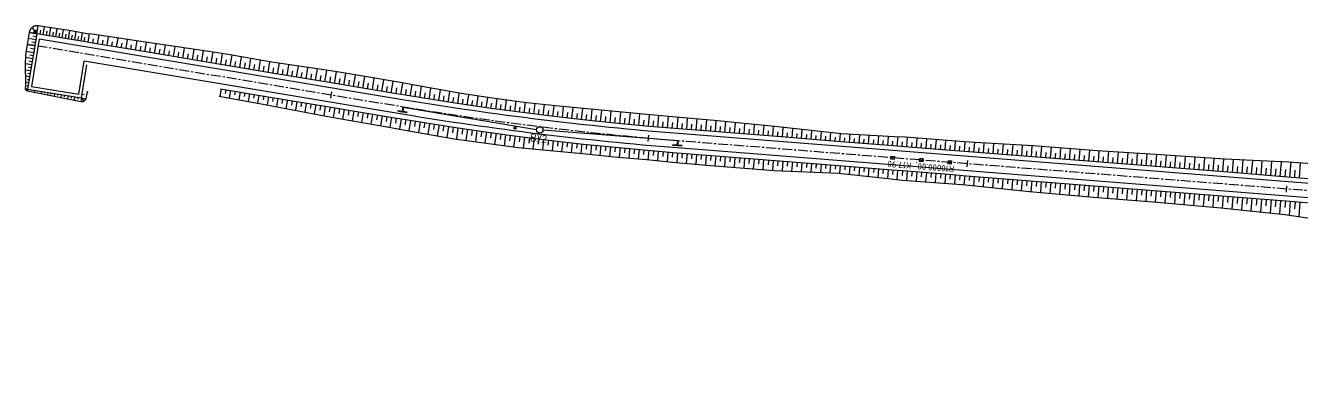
# Model space of a CAD drawing. Header units: metres. Extents: x 2302534 to 2308412, y 452340 to 454783.
# Drawn here: x 2302534.3 to 2302933.2, y 452579.5 to 452688.2 of the extents above; entities that cross this region are included whole.
import ezdxf
from ezdxf.enums import TextEntityAlignment as Align

# ---------------------------------------------------------------- set-up
doc = ezdxf.new("R2010")
doc.units = ezdxf.units.M
doc.linetypes.add('CENTER', pattern=[2, 1.25, -0.25, 0.25, -0.25])
doc.layers.add('АД_серый', color=250, linetype='Continuous')
doc.layers.add('Ситуация.Проектные откосы', color=94, linetype='Continuous')
doc.layers.add('ГП_АД том 3.2.6', color=250, linetype='Continuous', lineweight=40)
doc.styles.add('СПДС', font='isocpeur.ttf')

# ---------------------------------------------------------------- blocks, each defined once
blk = doc.blocks.new('alignment_cc_sign')
at = {"color": 0, "linetype": 'ByBlock', "lineweight": -2}
for p, q in [((-1.5, 1.5), (1.5, 1.5)), ((0, 0), (0, 1.5))]:
    blk.add_line(p, q, dxfattribs=at)
blk = doc.blocks.new('stationing')
blk.add_line((0, 1), (0, -1))
blk = doc.blocks.new('Вершина профиля (с вертикальной кривой)')
at = {"color": 0, "lineweight": -2}
for p, q in [((-0.5, 0.5), (0.5, 0.5)), ((-0.5, -0.5), (-0.5, 0.5)), ((0.5, 0.5), (0.5, -0.5)), ((0.5, -0.5), (-0.5, -0.5))]:
    blk.add_line(p, q, dxfattribs=at)
blk.add_arc((0, -0.2), 0.4, 0, 180, dxfattribs=at)
at = {"color": 0, "lineweight": -2, "style": 'СПДС', "flags": 12}
blk.add_attdef('Pattern', text='', height=2, dxfattribs=at).set_placement((0, 2), align=Align.MIDDLE_CENTER)
blk = doc.blocks.new('Начало и конец вертикальной кривой')
at = {"color": 0, "lineweight": -2}
for p, q in [((-0.5, 0.5), (0.5, 0.5)), ((-0.5, -0.5), (-0.5, 0.5)), ((-0.2, 0.3), (0.2, 0.3)), ((0, -0.3), (0, 0.3)), ((0.5, 0.5), (0.5, -0.5)), ((0.5, -0.5), (-0.5, -0.5))]:
    blk.add_line(p, q, dxfattribs=at)
blk = doc.blocks.new('SLOPEA$CB2A9F3EB')
at = {"layer": 'Ситуация.Проектные откосы', "color": 0}
for p, q in [((2302595.39, 452668.39, 189.7), (2302595.01, 452666.09, 189.7)), ((2302596.87, 452668.14, 189.7), (2302596.68, 452666.98, 189.7)), ((2302598.35, 452667.89, 189.7), (2302597.96, 452665.55, 189.7)), ((2302599.83, 452667.65, 189.7), (2302599.63, 452666.47, 189.7)), ((2302601.31, 452667.4, 189.7), (2302600.91, 452665.02, 189.7)), ((2302602.79, 452667.15, 189.7), (2302602.59, 452665.95, 189.7)), ((2302604.27, 452666.9, 189.7), (2302603.86, 452664.48, 189.7)), ((2302605.75, 452666.66, 189.7), (2302605.54, 452665.44, 189.7)), ((2302607.23, 452666.41, 189.7), (2302606.82, 452663.95, 189.7)), ((2302608.71, 452666.16, 189.7), (2302608.5, 452664.92, 189.7)), ((2302610.19, 452665.92, 189.7), (2302609.77, 452663.41, 189.7)), ((2302611.67, 452665.67, 189.7), (2302611.45, 452664.4, 189.7)), ((2302613.15, 452665.42, 189.7), (2302612.71, 452662.84, 189.7)), ((2302614.62, 452665.18, 189.7), (2302614.41, 452663.86, 189.7)), ((2302616.1, 452664.93, 189.7), (2302615.66, 452662.27, 189.7)), ((2302617.58, 452664.68, 189.7), (2302617.36, 452663.33, 189.7)), ((2302619.06, 452664.44, 189.7), (2302618.61, 452661.7, 189.7)), ((2302620.54, 452664.19, 189.7), (2302620.31, 452662.8, 189.7)), ((2302622.02, 452663.94, 189.7), (2302621.55, 452661.13, 189.7)), ((2302623.5, 452663.69, 189.7), (2302623.26, 452662.27, 189.7)), ((2302624.98, 452663.45, 189.7), (2302624.5, 452660.56, 189.7)), ((2302626.46, 452663.2, 189.7), (2302626.22, 452661.74, 189.7)), ((2302627.94, 452662.95, 189.7), (2302627.45, 452659.99, 189.7)), ((2302629.42, 452662.71, 189.7), (2302629.17, 452661.21, 189.7)), ((2302630.9, 452662.46, 189.7), (2302630.4, 452659.45, 189.7)), ((2302632.38, 452662.21, 189.7), (2302632.13, 452660.7, 189.7)), ((2302633.86, 452661.97, 189.7), (2302633.35, 452658.94, 189.7)), ((2302635.34, 452661.72, 189.7), (2302635.08, 452660.2, 189.7)), ((2302636.82, 452661.47, 189.7), (2302636.31, 452658.43, 189.7)), ((2302638.3, 452661.23, 189.7), (2302638.04, 452659.7, 189.7)), ((2302639.78, 452660.98, 189.7), (2302639.27, 452657.91, 189.7)), ((2302641.26, 452660.73, 189.7), (2302641, 452659.19, 189.7)), ((2302642.74, 452660.48, 189.7), (2302642.22, 452657.4, 189.7)), ((2302644.22, 452660.24, 189.7), (2302643.96, 452658.69, 189.7)), ((2302645.69, 452659.99, 189.7), (2302645.18, 452656.89, 189.7)), ((2302647.17, 452659.74, 189.7), (2302646.91, 452658.19, 189.7)), ((2302648.65, 452659.5, 189.7), (2302648.13, 452656.37, 189.7)), ((2302650.13, 452659.25, 189.7), (2302649.87, 452657.67, 189.7)), ((2302651.61, 452659, 189.7), (2302651.08, 452655.82, 189.7)), ((2302653.09, 452658.77, 189.7), (2302652.84, 452657.16, 189.7)), ((2302654.58, 452658.53, 189.7), (2302654.06, 452655.29, 189.7)), ((2302656.06, 452658.3, 189.7), (2302655.8, 452656.67, 189.7)), ((2302657.54, 452658.07, 189.7), (2302657.02, 452654.77, 189.7)), ((2302659.02, 452657.83, 189.7), (2302658.76, 452656.17, 189.7)), ((2302660.5, 452657.6, 189.7), (2302659.97, 452654.24, 189.7)), ((2302661.98, 452657.36, 189.7), (2302661.72, 452655.67, 189.7)), ((2302663.47, 452657.13, 189.7), (2302662.93, 452653.72, 189.7)), ((2302664.95, 452656.89, 189.7), (2302664.68, 452655.18, 189.7)), ((2302666.43, 452656.66, 189.7), (2302665.88, 452653.19, 189.7)), ((2302667.91, 452656.43, 189.7), (2302667.63, 452654.68, 189.7)), ((2302669.39, 452656.2, 189.7), (2302668.89, 452652.68, 189.7)), ((2302670.88, 452655.99, 189.7), (2302670.63, 452654.23, 189.7)), ((2302672.36, 452655.77, 189.7), (2302671.86, 452652.26, 189.7)), ((2302673.85, 452655.56, 189.7), (2302673.59, 452653.81, 189.7)), ((2302675.33, 452655.34, 189.7), (2302674.83, 452651.85, 189.7)), ((2302676.82, 452655.13, 189.7), (2302676.56, 452653.38, 189.7)), ((2302678.3, 452654.92, 189.7), (2302677.8, 452651.43, 189.7)), ((2302679.79, 452654.71, 189.7), (2302679.55, 452652.97, 189.7)), ((2302681.27, 452654.51, 189.7), (2302680.81, 452651.03, 189.7)), ((2302682.76, 452654.31, 189.7), (2302682.53, 452652.57, 189.7)), ((2302684.25, 452654.12, 189.7), (2302683.78, 452650.64, 189.7)), ((2302685.73, 452653.92, 189.7), (2302685.5, 452652.18, 189.7)), ((2302687.22, 452653.72, 189.7), (2302686.76, 452650.25, 189.7)), ((2302688.71, 452653.52, 189.7), (2302688.49, 452651.79, 189.7)), ((2302690.2, 452653.33, 189.7), (2302689.77, 452649.91, 189.7)), ((2302691.69, 452653.15, 189.7), (2302691.48, 452651.46, 189.7)), ((2302693.17, 452652.97, 189.7), (2302692.76, 452649.62, 189.7)), ((2302694.66, 452652.78, 189.7), (2302694.46, 452651.13, 189.7)), ((2302696.15, 452652.6, 189.7), (2302695.75, 452649.33, 189.7)), ((2302697.64, 452652.41, 189.7), (2302697.44, 452650.8, 189.7)), ((2302699.13, 452652.23, 189.7), (2302698.77, 452649.05, 189.7)), ((2302700.62, 452652.06, 189.7), (2302700.44, 452650.49, 189.7)), ((2302702.11, 452651.9, 189.7), (2302701.76, 452648.79, 189.7)), ((2302703.6, 452651.73, 189.7), (2302703.43, 452650.19, 189.7)), ((2302705.09, 452651.56, 189.7), (2302704.75, 452648.53, 189.7)), ((2302706.58, 452651.39, 189.7), (2302706.41, 452649.89, 189.7)), ((2302708.07, 452651.22, 189.7), (2302707.74, 452648.27, 189.7)), ((2302709.56, 452651.06, 189.7), (2302709.41, 452649.59, 189.7)), ((2302711.06, 452650.9, 189.7), (2302710.75, 452647.97, 189.7)), ((2302712.55, 452650.75, 189.7), (2302712.4, 452649.28, 189.7)), ((2302714.04, 452650.59, 189.7), (2302713.74, 452647.67, 189.7)), ((2302715.53, 452650.44, 189.7), (2302715.38, 452648.98, 189.7)), ((2302717.02, 452650.29, 189.7), (2302716.72, 452647.36, 189.7)), ((2302718.52, 452650.13, 189.7), (2302718.36, 452648.67, 189.7)), ((2302720.01, 452649.99, 189.7), (2302719.74, 452647.07, 189.7)), ((2302721.5, 452649.85, 189.7), (2302721.37, 452648.39, 189.7)), ((2302723, 452649.71, 189.7), (2302722.72, 452646.8, 189.7)), ((2302724.49, 452649.57, 189.7), (2302724.35, 452648.12, 189.7)), ((2302725.98, 452649.43, 189.7), (2302725.71, 452646.52, 189.7)), ((2302727.48, 452649.29, 189.7), (2302727.34, 452647.84, 189.7)), ((2302728.97, 452649.16, 189.7), (2302728.73, 452646.24, 189.7)), ((2302730.46, 452649.03, 189.7), (2302730.34, 452647.57, 189.7)), ((2302731.96, 452648.91, 189.7), (2302731.71, 452645.96, 189.7)), ((2302733.45, 452648.78, 189.7), (2302733.33, 452647.3, 189.7)), ((2302734.95, 452648.66, 189.7), (2302734.7, 452645.68, 189.7)), ((2302736.44, 452648.53, 189.7), (2302736.32, 452647.04, 189.7)), ((2302737.94, 452648.41, 189.7), (2302737.7, 452645.4, 189.7)), ((2302739.43, 452648.29, 189.7), (2302739.31, 452646.78, 189.7)), ((2302740.93, 452648.17, 189.7), (2302740.69, 452645.14, 189.7)), ((2302742.42, 452648.05, 189.7), (2302742.3, 452646.53, 189.7)), ((2302743.92, 452647.93, 189.7), (2302743.68, 452644.87, 189.7)), ((2302745.42, 452647.82, 189.7), (2302745.29, 452646.28, 189.7)), ((2302746.91, 452647.7, 189.7), (2302746.67, 452644.6, 189.7)), ((2302748.41, 452647.58, 189.7), (2302748.28, 452646.03, 189.7)), ((2302749.9, 452647.46, 189.7), (2302749.66, 452644.35, 189.7)), ((2302751.4, 452647.34, 189.7), (2302751.27, 452645.79, 189.7)), ((2302752.89, 452647.22, 189.7), (2302752.65, 452644.12, 189.7)), ((2302754.39, 452647.11, 189.7), (2302754.26, 452645.55, 189.7)), ((2302755.88, 452646.99, 189.7), (2302755.64, 452643.88, 189.7)), ((2302757.38, 452646.87, 189.7), (2302757.25, 452645.32, 189.7)), ((2302758.87, 452646.75, 189.7), (2302758.63, 452643.65, 189.7)), ((2302760.37, 452646.63, 189.7), (2302760.25, 452645.08, 189.7)), ((2302761.86, 452646.51, 189.7), (2302761.62, 452643.41, 189.7)), ((2302763.36, 452646.4, 189.7), (2302763.24, 452644.85, 189.7)), ((2302764.85, 452646.28, 189.7), (2302764.61, 452643.18, 189.7)), ((2302766.35, 452646.16, 189.7), (2302766.23, 452644.61, 189.7)), ((2302767.84, 452646.04, 189.7), (2302767.6, 452642.94, 189.7)), ((2302769.34, 452645.92, 189.7), (2302769.22, 452644.39, 189.7)), ((2302770.84, 452645.8, 189.7), (2302770.6, 452642.8, 189.7)), ((2302772.33, 452645.68, 189.7), (2302772.21, 452644.21, 189.7)), ((2302773.83, 452645.57, 189.7), (2302773.6, 452642.67, 189.7)), ((2302775.32, 452645.45, 189.7), (2302775.21, 452644.03, 189.7)), ((2302776.82, 452645.33, 189.7), (2302776.6, 452642.54, 189.7)), ((2302778.31, 452645.21, 189.7), (2302778.2, 452643.85, 189.7)), ((2302779.81, 452645.09, 189.7), (2302779.6, 452642.42, 189.7)), ((2302781.3, 452644.97, 189.7), (2302781.2, 452643.66, 189.7)), ((2302782.8, 452644.86, 189.7), (2302782.6, 452642.29, 189.7)), ((2302784.29, 452644.74, 189.7), (2302784.19, 452643.48, 189.7)), ((2302785.79, 452644.62, 189.7), (2302785.59, 452642.16, 189.7)), ((2302787.28, 452644.5, 189.7), (2302787.19, 452643.3, 189.7)), ((2302788.78, 452644.38, 189.7), (2302788.59, 452642.01, 189.7)), ((2302790.27, 452644.26, 189.7), (2302790.18, 452643.06, 189.7)), ((2302791.77, 452644.15, 189.7), (2302791.58, 452641.68, 189.7)), ((2302793.27, 452644.03, 189.7), (2302793.17, 452642.77, 189.7)), ((2302794.76, 452643.91, 189.7), (2302794.56, 452641.35, 189.7)), ((2302796.26, 452643.79, 189.7), (2302796.15, 452642.49, 189.7)), ((2302797.75, 452643.67, 189.7), (2302797.54, 452641.03, 189.7)), ((2302799.25, 452643.55, 189.7), (2302799.14, 452642.21, 189.7)), ((2302800.74, 452643.44, 189.7), (2302800.53, 452640.7, 189.7)), ((2302802.24, 452643.32, 189.7), (2302802.13, 452641.92, 189.7)), ((2302803.73, 452643.2, 189.7), (2302803.51, 452640.37, 189.7)), ((2302805.23, 452643.08, 189.7), (2302805.11, 452641.64, 189.7)), ((2302806.72, 452642.96, 189.7), (2302806.49, 452640.04, 189.7)), ((2302808.22, 452642.84, 189.7), (2302808.1, 452641.36, 189.7)), ((2302809.71, 452642.73, 189.7), (2302809.48, 452639.76, 189.7)), ((2302811.21, 452642.61, 189.7), (2302811.09, 452641.13, 189.7)), ((2302812.7, 452642.49, 189.7), (2302812.47, 452639.55, 189.7)), ((2302814.2, 452642.37, 189.7), (2302814.08, 452640.91, 189.7)), ((2302815.7, 452642.25, 189.7), (2302815.46, 452639.34, 189.7)), ((2302817.19, 452642.13, 189.7), (2302817.08, 452640.68, 189.7)), ((2302818.69, 452642.02, 189.7), (2302818.46, 452639.12, 189.7)), ((2302820.18, 452641.9, 189.7), (2302820.07, 452640.46, 189.7)), ((2302821.68, 452641.78, 189.7), (2302821.45, 452638.91, 189.7)), ((2302823.17, 452641.66, 189.7), (2302823.06, 452640.23, 189.7)), ((2302824.67, 452641.54, 189.7), (2302824.44, 452638.7, 189.7)), ((2302826.16, 452641.42, 189.7), (2302826.05, 452640.01, 189.7)), ((2302827.66, 452641.3, 189.7), (2302827.43, 452638.48, 189.7)), ((2302829.15, 452641.19, 189.7), (2302829.04, 452639.77, 189.7)), ((2302830.65, 452641.07, 189.7), (2302830.42, 452638.19, 189.7)), ((2302832.14, 452640.95, 189.7), (2302832.03, 452639.49, 189.7)), ((2302833.64, 452640.83, 189.7), (2302833.41, 452637.88, 189.7)), ((2302835.13, 452640.71, 189.7), (2302835.02, 452639.22, 189.7)), ((2302836.63, 452640.59, 189.7), (2302836.39, 452637.56, 189.7)), ((2302838.13, 452640.48, 189.7), (2302838, 452638.94, 189.7)), ((2302839.62, 452640.36, 189.7), (2302839.37, 452637.25, 189.7)), ((2302841.12, 452640.24, 189.7), (2302840.99, 452638.67, 189.7)), ((2302842.61, 452640.12, 189.7), (2302842.36, 452636.94, 189.7)), ((2302844.11, 452640, 189.7), (2302843.98, 452638.39, 189.7)), ((2302845.6, 452639.88, 189.7), (2302845.34, 452636.62, 189.7)), ((2302847.1, 452639.77, 189.7), (2302846.97, 452638.12, 189.7)), ((2302848.59, 452639.65, 189.7), (2302848.33, 452636.31, 189.7)), ((2302850.09, 452639.53, 189.7), (2302849.95, 452637.85, 189.7)), ((2302851.58, 452639.41, 189.7), (2302851.32, 452636.04, 189.7)), ((2302853.08, 452639.29, 189.7), (2302852.94, 452637.6, 189.7)), ((2302854.57, 452639.17, 189.7), (2302854.3, 452635.76, 189.7)), ((2302856.07, 452639.06, 189.7), (2302855.93, 452637.34, 189.7)), ((2302857.56, 452638.94, 189.7), (2302857.29, 452635.49, 189.7)), ((2302859.06, 452638.82, 189.7), (2302858.92, 452637.08, 189.7)), ((2302860.55, 452638.7, 189.7), (2302860.28, 452635.21, 189.7)), ((2302862.05, 452638.58, 189.7), (2302861.91, 452636.83, 189.7)), ((2302863.55, 452638.46, 189.7), (2302863.27, 452634.94, 189.7)), ((2302865.04, 452638.35, 189.7), (2302864.9, 452636.57, 189.7)), ((2302866.54, 452638.23, 189.7), (2302866.25, 452634.66, 189.7)), ((2302868.03, 452638.11, 189.7), (2302867.89, 452636.32, 189.7)), ((2302869.53, 452637.99, 189.7), (2302869.24, 452634.41, 189.7)), ((2302871.02, 452637.87, 189.7), (2302870.88, 452636.08, 189.7)), ((2302872.52, 452637.75, 189.7), (2302872.23, 452634.18, 189.7)), ((2302874.01, 452637.64, 189.7), (2302873.87, 452635.85, 189.7)), ((2302875.51, 452637.52, 189.7), (2302875.23, 452633.95, 189.7)), ((2302877, 452637.4, 189.7), (2302876.86, 452635.62, 189.7)), ((2302878.5, 452637.28, 189.7), (2302878.22, 452633.73, 189.7)), ((2302879.99, 452637.16, 189.7), (2302879.85, 452635.39, 189.7)), ((2302881.49, 452637.04, 189.7), (2302881.21, 452633.5, 189.7)), ((2302882.98, 452636.93, 189.7), (2302882.84, 452635.15, 189.7)), ((2302884.48, 452636.81, 189.7), (2302884.2, 452633.27, 189.7)), ((2302885.98, 452636.69, 189.7), (2302885.84, 452634.92, 189.7)), ((2302887.47, 452636.57, 189.7), (2302887.19, 452633.04, 189.7)), ((2302888.97, 452636.45, 189.7), (2302888.83, 452634.68, 189.7)), ((2302890.46, 452636.33, 189.7), (2302890.18, 452632.78, 189.7)), ((2302891.96, 452636.21, 189.7), (2302891.82, 452634.43, 189.7)), ((2302893.45, 452636.1, 189.7), (2302893.17, 452632.51, 189.7)), ((2302894.95, 452635.98, 189.7), (2302894.8, 452634.18, 189.7)), ((2302896.44, 452635.86, 189.7), (2302896.16, 452632.24, 189.7)), ((2302897.94, 452635.74, 189.7), (2302897.79, 452633.92, 189.7)), ((2302899.43, 452635.62, 189.7), (2302899.14, 452631.97, 189.7)), ((2302900.93, 452635.5, 189.7), (2302900.78, 452633.67, 189.7)), ((2302902.42, 452635.39, 189.7), (2302902.13, 452631.69, 189.7)), ((2302903.92, 452635.27, 189.7), (2302903.77, 452633.41, 189.7)), ((2302905.41, 452635.15, 189.7), (2302905.12, 452631.42, 189.7)), ((2302906.91, 452635.03, 189.7), (2302906.76, 452633.16, 189.7)), ((2302908.41, 452634.91, 189.7), (2302908.11, 452631.15, 189.7)), ((2302909.9, 452634.79, 189.7), (2302909.75, 452632.9, 189.7)), ((2302911.4, 452634.68, 189.7), (2302911.09, 452630.85, 189.7)), ((2302912.89, 452634.56, 189.7), (2302912.74, 452632.63, 189.7)), ((2302914.39, 452634.44, 189.7), (2302914.08, 452630.55, 189.7)), ((2302915.88, 452634.32, 189.7), (2302915.73, 452632.36, 189.7)), ((2302917.38, 452634.2, 189.7), (2302917.06, 452630.25, 189.7)), ((2302918.87, 452634.08, 189.7), (2302918.71, 452632.09, 189.7)), ((2302920.37, 452633.97, 189.7), (2302920.05, 452629.95, 189.7)), ((2302921.86, 452633.85, 189.7), (2302921.7, 452631.82, 189.7)), ((2302923.36, 452633.73, 189.7), (2302923.04, 452629.65, 189.7)), ((2302924.85, 452633.61, 189.7), (2302924.69, 452631.56, 189.7)), ((2302926.35, 452633.49, 189.7), (2302926.02, 452629.35, 189.7)), ((2302927.84, 452633.37, 189.7), (2302927.68, 452631.29, 189.7)), ((2302929.34, 452633.26, 189.7), (2302929, 452628.98, 189.7)), ((2302930.84, 452633.14, 189.7), (2302930.66, 452630.95, 189.7)), ((2302932.33, 452633.02, 189.7), (2302931.98, 452628.54, 189.7))]:
    blk.add_line(p, q, dxfattribs=at)
at = {"layer": 'Ситуация.Проектные откосы', "color": 0, "linetype": 'Continuous', "flags": 128}
for points in [[(2302595.22, 452668.41), (2302609.48, 452666.04), (2302629.2, 452662.74), (2302648.93, 452659.45), (2302651.7, 452658.99), (2302668.75, 452656.29), (2302678.68, 452654.86), (2302688.63, 452653.53), (2302698.59, 452652.3), (2302708.56, 452651.16), (2302718.55, 452650.13), (2302728.54, 452649.19), (2302737.73, 452648.42), (2302748.51, 452647.57), (2302768.45, 452645.99), (2302788.38, 452644.41), (2302804.87, 452643.11), (2302808.32, 452642.84), (2302822.73, 452641.69), (2302828.26, 452641.26), (2302848.2, 452639.68), (2302868.14, 452638.1), (2302888.07, 452636.52), (2302908.01, 452634.94), (2302927.95, 452633.37), (2302947.89, 452631.79)], [(2302594.84, 452666.12), (2302609.06, 452663.54), (2302628.7, 452659.75), (2302648.41, 452656.32), (2302651.17, 452655.81), (2302668.22, 452652.78), (2302678.19, 452651.37), (2302688.18, 452650.06), (2302698.21, 452649.09), (2302708.24, 452648.22), (2302718.26, 452647.2), (2302728.28, 452646.29), (2302737.49, 452645.42), (2302748.26, 452644.46), (2302768.2, 452642.9), (2302788.2, 452642.05), (2302804.65, 452640.24), (2302808.09, 452639.86), (2302822.51, 452638.84), (2302828.04, 452638.44), (2302847.93, 452636.35), (2302867.85, 452634.51), (2302887.79, 452633), (2302907.71, 452631.19), (2302927.62, 452629.19), (2302947.45, 452626.25)]]:
    blk.add_lwpolyline(points, dxfattribs=at)
blk = doc.blocks.new('АД')
at = {"layer": 'АД_серый', "linetype": 'Continuous'}
for p, q in [((-993.92, 372.92, 189.8), (-995.36, 374.93, 188.98)), ((-993.92, 372.92, 189.8), (-993.5, 375.46, 188.94)), ((-991.95, 372.59, 189.79), (-991.52, 375.17, 188.92)), ((-994.23, 371.07, 189.85), (-996.54, 371.45, 189.07)), ((-993.92, 372.92, 189.8), (-996.21, 373.3, 189.02)), ((-994.08, 371.99, 189.83), (-995.23, 372.18, 189.44)), ((-993.92, 372.92, 189.8), (-994.94, 373.55, 189.4)), ((-993.92, 372.92, 189.8), (-994.21, 374.15, 189.38)), ((-992.94, 372.75, 189.79), (-992.72, 374.03, 189.36)), ((-990.96, 372.42, 189.79), (-990.75, 373.72, 189.35)), ((-989.98, 372.26, 189.78), (-989.54, 374.87, 188.9)), ((-988.99, 372.09, 189.78), (-988.77, 373.41, 189.33)), ((-988, 371.93, 189.77), (-987.56, 374.57, 188.88)), ((-987.01, 371.76, 189.77), (-986.79, 373.09, 189.32)), ((-986.03, 371.6, 189.77), (-985.58, 374.27, 188.86)), ((-985.04, 371.43, 189.76), (-984.82, 372.78, 189.31)), ((-984.05, 371.27, 189.76), (-983.6, 373.97, 188.84)), ((-983.07, 371.11, 189.75), (-982.84, 372.45, 189.3)), ((-982.08, 370.94, 189.75), (-981.63, 373.6, 188.85)), ((-981.09, 370.78, 189.74), (-980.87, 372.09, 189.3)), ((-980.1, 370.61, 189.74), (-979.67, 373.22, 188.86)), ((-979.12, 370.45, 189.74), (-978.9, 371.74, 189.3)), ((-994.91, 367, 190), (-997.23, 367.39, 189.21)), ((-994.54, 369.21, 189.91), (-996.87, 369.6, 189.12)), ((-994.73, 368.11, 189.94), (-995.9, 368.3, 189.55)), ((-994.39, 370.14, 189.88), (-995.55, 370.33, 189.49)), ((-995.54, 363.22, 190.08), (-997.45, 363.54, 189.43)), ((-995.23, 365.11, 190.03), (-997.35, 365.46, 189.31)), ((-995.39, 364.16, 190.05), (-996.4, 364.33, 189.71)), ((-995.07, 366.05, 190), (-996.18, 366.24, 189.62)), ((-995.86, 361.33, 190.13), (-997.43, 361.59, 189.6)), ((-996.17, 359.44, 190.18), (-997.4, 359.64, 189.77)), ((-996.02, 360.38, 190.16), (-996.72, 360.5, 189.92)), ((-995.7, 362.27, 190.1), (-996.57, 362.42, 189.81)), ((-996.81, 355.66, 190.29), (-997.47, 355.77, 190.06)), ((-996.49, 357.55, 190.24), (-997.38, 357.7, 189.93)), ((-996.81, 355.66, 190.29), (-997.31, 355.29, 190.07)), ((-996.81, 355.66, 190.29), (-997.12, 355.58, 190.18)), ((-996.65, 356.6, 190.26), (-997.01, 356.66, 190.14)), ((-996.81, 355.66, 190.29), (-996.97, 355.39, 190.18)), ((-996.81, 355.66, 190.29), (-996.91, 355.04, 190.08)), ((-996.33, 358.49, 190.21), (-996.86, 358.58, 190.03)), ((-995.76, 355.48, 190.28), (-995.81, 355.16, 190.17)), ((-994.71, 355.31, 190.28), (-994.82, 354.62, 190.04)), ((-993.66, 355.13, 190.27), (-993.72, 354.77, 190.15)), ((-992.61, 354.96, 190.27), (-992.74, 354.2, 190.01)), ((-991.57, 354.78, 190.26), (-991.63, 354.39, 190.13)), ((-990.52, 354.61, 190.25), (-990.65, 353.78, 189.98)), ((-989.47, 354.43, 190.25), (-989.54, 354, 190.1)), ((-988.42, 354.26, 190.24), (-988.57, 353.36, 189.94)), ((-987.37, 354.08, 190.24), (-987.45, 353.62, 190.08)), ((-986.33, 353.91, 190.23), (-986.49, 352.95, 189.91)), ((-985.28, 353.73, 190.23), (-985.36, 353.23, 190.06)), ((-984.23, 353.56, 190.22), (-984.4, 352.53, 189.87)), ((-983.18, 353.38, 190.21), (-983.27, 352.85, 190.03)), ((-982.13, 353.21, 190.21), (-982.32, 352.11, 189.84)), ((-981.09, 353.03, 190.2), (-981.18, 352.47, 190.01)), ((-980.04, 352.86, 190.2), (-980.23, 351.69, 189.8)), ((-980.04, 352.86, 190.2), (-979.9, 352.27, 189.99)), ((-980.04, 352.86, 190.2), (-979.3, 351.82, 189.77)), ((-980.04, 352.86, 190.2), (-979.47, 352.5, 189.98)), ((-980.04, 352.86, 190.2), (-978.66, 352.63, 189.73)), ((-979.84, 354.04, 190.16), (-979.12, 353.92, 189.92))]:
    blk.add_line(p, q, dxfattribs=at)
at = {"layer": 'АД_серый'}
for p, q in [((-977.92, 370.25, 184.28), (-977.48, 372.87, 184.28)), ((-976.44, 370, 184.28), (-976.21, 371.34, 184.28)), ((-974.96, 369.75, 184.28), (-974.5, 372.47, 184.28)), ((-972, 369.26, 184.28), (-971.54, 372.02, 184.28)), ((-969.04, 368.76, 184.28), (-968.57, 371.58, 184.28)), ((-966.08, 368.27, 184.28), (-965.6, 371.14, 184.28)), ((-973.48, 369.5, 184.28), (-973.25, 370.87, 184.28)), ((-970.52, 369.01, 184.28), (-970.28, 370.41, 184.28)), ((-967.56, 368.52, 184.28), (-967.32, 369.94, 184.28)), ((-964.6, 368.02, 184.28), (-964.36, 369.47, 184.28)), ((-963.12, 367.78, 184.28), (-962.63, 370.7, 184.28)), ((-961.64, 367.53, 184.28), (-961.39, 369, 184.28)), ((-960.16, 367.28, 184.28), (-959.67, 370.25, 184.28)), ((-958.68, 367.04, 184.28), (-958.43, 368.54, 184.28)), ((-957.2, 366.79, 184.28), (-956.7, 369.82, 184.28)), ((-955.72, 366.54, 184.28), (-955.47, 368.07, 184.28)), ((-954.24, 366.29, 184.28), (-953.73, 369.38, 184.28)), ((-952.76, 366.05, 184.28), (-952.5, 367.61, 184.28)), ((-951.28, 365.8, 184.28), (-950.76, 368.95, 184.28)), ((-949.8, 365.55, 184.28), (-949.54, 367.14, 184.28)), ((-948.32, 365.31, 184.28), (-947.79, 368.51, 184.28)), ((-945.37, 364.81, 184.28), (-944.82, 368.08, 184.28)), ((-942.41, 364.32, 184.28), (-941.85, 367.64, 184.28)), ((-939.45, 363.83, 184.28), (-938.88, 367.2, 184.28)), ((-946.85, 365.06, 184.28), (-946.58, 366.68, 184.28)), ((-943.89, 364.57, 184.28), (-943.61, 366.21, 184.28)), ((-940.93, 364.07, 184.28), (-940.65, 365.75, 184.28)), ((-937.97, 363.58, 184.28), (-937.68, 365.28, 184.28)), ((-936.49, 363.33, 184.28), (-935.92, 366.76, 184.28)), ((-935.01, 363.08, 184.28), (-934.72, 364.8, 184.28)), ((-933.53, 362.84, 184.28), (-932.96, 366.26, 184.28)), ((-932.05, 362.59, 184.28), (-931.77, 364.3, 184.28)), ((-930.57, 362.34, 184.28), (-930, 365.74, 184.28)), ((-929.09, 362.1, 184.28), (-928.81, 363.79, 184.28)), ((-927.61, 361.85, 184.28), (-927.05, 365.22, 184.28)), ((-926.13, 361.6, 184.28), (-925.85, 363.28, 184.28)), ((-924.65, 361.36, 184.28), (-924.1, 364.69, 184.28)), ((-921.69, 360.86, 184.28), (-921.14, 364.17, 184.28)), ((-918.73, 360.37, 184.28), (-918.18, 363.71, 184.28)), ((-915.77, 359.87, 184.28), (-915.21, 363.26, 184.28)), ((-923.17, 361.11, 184.28), (-922.9, 362.77, 184.28)), ((-920.21, 360.62, 184.28), (-919.94, 362.27, 184.28)), ((-917.25, 360.12, 184.28), (-916.97, 361.8, 184.28)), ((-914.3, 359.63, 184.28), (-914.01, 361.33, 184.28)), ((-912.82, 359.38, 184.28), (-912.24, 362.82, 184.28)), ((-911.34, 359.13, 184.28), (-911.05, 360.87, 184.28)), ((-909.86, 358.89, 184.28), (-909.27, 362.38, 184.28)), ((-908.38, 358.64, 184.28), (-908.08, 360.4, 184.28)), ((-906.9, 358.39, 184.28), (-906.31, 361.93, 184.28)), ((-905.42, 358.15, 184.28), (-905.12, 359.93, 184.28)), ((-903.94, 357.9, 184.28), (-903.34, 361.49, 184.28)), ((-902.46, 357.65, 184.28), (-902.16, 359.46, 184.28)), ((-900.98, 357.41, 184.28), (-900.37, 361.03, 184.28)), ((-899.5, 357.16, 184.28), (-899.2, 358.97, 184.28)), ((-898.02, 356.91, 184.28), (-897.42, 360.54, 184.28)), ((-895.06, 356.42, 184.28), (-894.46, 360.04, 184.28)), ((-892.1, 355.92, 184.28), (-891.5, 359.54, 184.28)), ((-889.14, 355.43, 184.28), (-888.54, 359.04, 184.28)), ((-896.54, 356.66, 184.28), (-896.24, 358.47, 184.28)), ((-893.58, 356.17, 184.28), (-893.28, 357.98, 184.28)), ((-890.62, 355.68, 184.28), (-890.32, 357.48, 184.28)), ((-887.66, 355.18, 184.28), (-887.36, 356.99, 184.28)), ((-886.18, 354.94, 184.28), (-885.58, 358.54, 184.28)), ((-884.7, 354.69, 184.28), (-884.4, 356.49, 184.28)), ((-883.23, 354.44, 184.28), (-882.62, 358.04, 184.28)), ((-881.75, 354.19, 184.28), (-881.45, 355.99, 184.28)), ((-880.27, 353.95, 184.28), (-879.67, 357.52, 184.28)), ((-878.79, 353.7, 184.28), (-878.51, 355.47, 184.28)), ((-877.3, 353.47, 184.28), (-876.75, 356.99, 184.28)), ((-875.82, 353.23, 184.28), (-875.55, 354.98, 184.28)), ((-874.34, 353, 184.28), (-873.79, 356.46, 184.28)), ((-871.38, 352.53, 184.28), (-870.84, 355.94, 184.28)), ((-868.42, 352.06, 184.28), (-867.89, 355.41, 184.28)), ((-872.86, 352.76, 184.28), (-872.59, 354.48, 184.28)), ((-869.9, 352.3, 184.28), (-869.63, 353.99, 184.28)), ((-866.93, 351.83, 184.28), (-866.67, 353.49, 184.28)), ((-865.45, 351.59, 184.28), (-864.93, 354.89, 184.28)), ((-863.97, 351.36, 184.28), (-863.71, 352.99, 184.28)), ((-862.49, 351.13, 184.28), (-861.98, 354.37, 184.28)), ((-861.01, 350.9, 184.28), (-860.77, 352.52, 184.28)), ((-859.52, 350.69, 184.28), (-859.06, 353.92, 184.28)), ((-858.04, 350.48, 184.28), (-857.8, 352.09, 184.28)), ((-856.55, 350.26, 184.28), (-856.09, 353.48, 184.28)), ((-855.07, 350.05, 184.28), (-854.84, 351.65, 184.28)), ((-853.58, 349.83, 184.28), (-853.12, 353.04, 184.28)), ((-852.1, 349.62, 184.28), (-851.87, 351.22, 184.28)), ((-850.61, 349.42, 184.28), (-850.18, 352.62, 184.28)), ((-847.64, 349.02, 184.28), (-847.21, 352.21, 184.28)), ((-844.66, 348.62, 184.28), (-844.24, 351.8, 184.28)), ((-841.69, 348.23, 184.28), (-841.3, 351.41, 184.28)), ((-838.71, 347.86, 184.28), (-838.31, 351.09, 184.28)), ((-879.47, 350.01), (-837.83, 343.06)), ((-849.12, 349.22, 184.28), (-848.91, 350.82, 184.28)), ((-846.15, 348.82, 184.28), (-845.94, 350.41, 184.28)), ((-843.18, 348.42, 184.28), (-842.96, 350.01, 184.28)), ((-840.2, 348.05, 184.28), (-840, 349.65, 184.28)), ((-837.22, 347.68, 184.28), (-837.02, 349.31, 184.28)), ((-835.74, 347.49, 184.28), (-835.33, 350.78, 184.28)), ((-834.25, 347.31, 184.28), (-834.04, 348.96, 184.28)), ((-832.76, 347.12, 184.28), (-832.35, 350.46, 184.28)), ((-831.27, 346.95, 184.28), (-831.08, 348.63, 184.28)), ((-829.78, 346.78, 184.28), (-829.39, 350.17, 184.28)), ((-828.29, 346.61, 184.28), (-828.09, 348.32, 184.28)), ((-826.8, 346.44, 184.28), (-826.41, 349.88, 184.28)), ((-825.31, 346.27, 184.28), (-825.11, 348, 184.28)), ((-823.82, 346.1, 184.28), (-823.42, 349.59, 184.28)), ((-822.33, 345.93, 184.28), (-822.14, 347.69, 184.28)), ((-820.83, 345.78, 184.28), (-820.47, 349.31, 184.28)), ((-819.34, 345.63, 184.28), (-819.16, 347.39, 184.28)), ((-817.85, 345.47, 184.28), (-817.48, 349.01, 184.28)), ((-816.36, 345.32, 184.28), (-816.17, 347.09, 184.28)), ((-814.87, 345.16, 184.28), (-814.5, 348.72, 184.28)), ((-811.88, 344.86, 184.28), (-811.55, 348.43, 184.28)), ((-808.89, 344.58, 184.28), (-808.56, 348.17, 184.28)), ((-805.91, 344.3, 184.28), (-805.57, 347.91, 184.28)), ((-802.92, 344.02, 184.28), (-802.58, 347.64, 184.28)), ((-799.93, 343.77, 184.28), (-799.63, 347.38, 184.28)), ((-796.94, 343.52, 184.28), (-796.64, 347.1, 184.28)), ((-813.37, 345.01, 184.28), (-813.19, 346.79, 184.28)), ((-810.39, 344.72, 184.28), (-810.22, 346.51, 184.28)), ((-807.4, 344.44, 184.28), (-807.23, 346.24, 184.28)), ((-804.41, 344.16, 184.28), (-804.24, 345.97, 184.28)), ((-801.43, 343.89, 184.28), (-801.27, 345.7, 184.28)), ((-798.44, 343.64, 184.28), (-798.29, 345.44, 184.28)), ((-795.45, 343.39, 184.28), (-795.3, 345.18, 184.28)), ((-793.95, 343.27, 184.28), (-793.65, 346.83, 184.28)), ((-792.46, 343.15, 184.28), (-792.32, 344.93, 184.28)), ((-790.96, 343.03, 184.28), (-790.68, 346.58, 184.28)), ((-789.47, 342.91, 184.28), (-789.33, 344.68, 184.28)), ((-787.97, 342.79, 184.28), (-787.69, 346.32, 184.28)), ((-786.48, 342.67, 184.28), (-786.34, 344.43, 184.28)), ((-784.98, 342.56, 184.28), (-784.7, 346.06, 184.28)), ((-783.48, 342.44, 184.28), (-783.35, 344.18, 184.28)), ((-781.99, 342.32, 184.28), (-781.71, 345.79, 184.28)), ((-780.49, 342.2, 184.28), (-780.36, 343.92, 184.28)), ((-779, 342.08, 184.28), (-778.73, 345.49, 184.28)), ((-777.5, 341.96, 184.28), (-777.37, 343.65, 184.28)), ((-776.01, 341.84, 184.28), (-775.74, 345.18, 184.28)), ((-774.51, 341.73, 184.28), (-774.38, 343.38, 184.28)), ((-773.02, 341.61, 184.28), (-772.76, 344.88, 184.28)), ((-771.52, 341.49, 184.28), (-771.39, 343.11, 184.28)), ((-770.03, 341.37, 184.28), (-769.77, 344.57, 184.28)), ((-767.04, 341.13, 184.28), (-766.79, 344.26, 184.28)), ((-764.05, 340.9, 184.28), (-763.8, 343.96, 184.28)), ((-761.05, 340.66, 184.28), (-760.82, 343.64, 184.28)), ((-758.06, 340.42, 184.28), (-757.83, 343.32, 184.28)), ((-793.77, 339.49), (-835.85, 342.82)), ((-768.53, 341.25, 184.28), (-768.41, 342.83, 184.28)), ((-765.54, 341.02, 184.28), (-765.42, 342.56, 184.28)), ((-762.55, 340.78, 184.28), (-762.43, 342.29, 184.28)), ((-759.56, 340.54, 184.28), (-759.44, 342.01, 184.28)), ((-756.57, 340.31, 184.28), (-756.46, 341.73, 184.28)), ((-755.07, 340.19, 184.28), (-754.85, 343, 184.28)), ((-753.58, 340.07, 184.28), (-753.47, 341.45, 184.28)), ((-752.08, 339.95, 184.28), (-751.87, 342.68, 184.28)), ((-750.59, 339.83, 184.28), (-750.48, 341.18, 184.28)), ((-749.09, 339.71, 184.28), (-748.88, 342.36, 184.28)), ((-747.6, 339.6, 184.28), (-747.49, 340.9, 184.28)), ((-746.1, 339.48, 184.28), (-745.9, 342.04, 184.28)), ((-744.61, 339.36, 184.28), (-744.51, 340.62, 184.28)), ((-743.11, 339.24, 184.28), (-742.91, 341.72, 184.28)), ((-741.62, 339.12, 184.28), (-741.52, 340.37, 184.28)), ((-740.12, 339, 184.28), (-739.92, 341.54, 184.28)), ((-738.62, 338.89, 184.28), (-738.52, 340.17, 184.28)), ((-737.13, 338.77, 184.28), (-736.92, 341.37, 184.28)), ((-735.63, 338.65, 184.28), (-735.53, 339.97, 184.28)), ((-734.14, 338.53, 184.28), (-733.93, 341.21, 184.28)), ((-732.64, 338.41, 184.28), (-732.54, 339.77, 184.28)), ((-731.15, 338.29, 184.28), (-730.93, 341.04, 184.28)), ((-729.65, 338.18, 184.28), (-729.54, 339.57, 184.28)), ((-728.16, 338.06, 184.28), (-727.93, 340.88, 184.28)), ((-726.66, 337.94, 184.28), (-726.55, 339.37, 184.28)), ((-725.17, 337.82, 184.28), (-724.94, 340.72, 184.28)), ((-723.67, 337.7, 184.28), (-723.56, 339.17, 184.28)), ((-722.18, 337.58, 184.28), (-721.94, 340.54, 184.28)), ((-719.19, 337.35, 184.28), (-718.95, 340.3, 184.28)), ((-716.19, 337.11, 184.28), (-715.96, 340.07, 184.28)), ((-713.2, 336.87, 184.28), (-712.97, 339.84, 184.28)), ((-710.21, 336.64, 184.28), (-709.98, 339.6, 184.28)), ((-707.22, 336.4, 184.28), (-706.99, 339.37, 184.28)), ((-704.23, 336.16, 184.28), (-704, 339.14, 184.28)), ((-720.68, 337.46, 184.28), (-720.56, 338.94, 184.28)), ((-717.69, 337.23, 184.28), (-717.57, 338.71, 184.28)), ((-714.7, 336.99, 184.28), (-714.58, 338.47, 184.28)), ((-711.71, 336.75, 184.28), (-711.59, 338.24, 184.28)), ((-708.72, 336.52, 184.28), (-708.6, 338, 184.28)), ((-705.73, 336.28, 184.28), (-705.61, 337.77, 184.28)), ((-702.74, 336.04, 184.28), (-702.62, 337.53, 184.28)), ((-701.24, 335.93, 184.28), (-701, 338.94, 184.28)), ((-699.75, 335.81, 184.28), (-699.63, 337.33, 184.28)), ((-698.25, 335.69, 184.28), (-698.01, 338.78, 184.28)), ((-696.76, 335.57, 184.28), (-696.63, 337.13, 184.28)), ((-695.26, 335.45, 184.28), (-695.01, 338.61, 184.28)), ((-693.77, 335.33, 184.28), (-693.64, 336.93, 184.28)), ((-692.27, 335.22, 184.28), (-692.01, 338.45, 184.28)), ((-690.77, 335.1, 184.28), (-690.65, 336.73, 184.28)), ((-689.28, 334.98, 184.28), (-689.02, 338.29, 184.28)), ((-687.78, 334.86, 184.28), (-687.65, 336.53, 184.28)), ((-686.29, 334.74, 184.28), (-686.02, 338.12, 184.28)), ((-684.79, 334.62, 184.28), (-684.66, 336.33, 184.28)), ((-683.3, 334.51, 184.28), (-683.02, 337.96, 184.28)), ((-681.8, 334.39, 184.28), (-681.67, 336.12, 184.28)), ((-680.31, 334.27, 184.28), (-680.03, 337.73, 184.28)), ((-678.81, 334.15, 184.28), (-678.67, 335.88, 184.28)), ((-677.32, 334.03, 184.28), (-677.04, 337.5, 184.28)), ((-675.82, 333.91, 184.28), (-675.68, 335.65, 184.28)), ((-674.33, 333.8, 184.28), (-674.05, 337.26, 184.28)), ((-672.83, 333.68, 184.28), (-672.69, 335.41, 184.28)), ((-671.34, 333.56, 184.28), (-671.06, 337.03, 184.28)), ((-669.84, 333.44, 184.28), (-669.7, 335.18, 184.28)), ((-668.34, 333.32, 184.28), (-668.07, 336.8, 184.28)), ((-665.35, 333.08, 184.28), (-665.08, 336.56, 184.28)), ((-662.36, 332.85, 184.28), (-662.09, 336.34, 184.28)), ((-659.37, 332.61, 184.28), (-659.09, 336.14, 184.28)), ((-656.38, 332.37, 184.28), (-656.1, 335.95, 184.28)), ((-653.39, 332.14, 184.28), (-653.11, 335.75, 184.28)), ((-650.4, 331.9, 184.28), (-650.11, 335.55, 184.28)), ((-647.41, 331.66, 184.28), (-647.12, 335.36, 184.28)), ((-644.42, 331.43, 184.28), (-644.12, 335.16, 184.28)), ((-666.85, 333.2, 184.28), (-666.71, 334.94, 184.28)), ((-663.86, 332.97, 184.28), (-663.72, 334.71, 184.28)), ((-660.87, 332.73, 184.28), (-660.73, 334.49, 184.28)), ((-657.88, 332.49, 184.28), (-657.74, 334.27, 184.28)), ((-654.89, 332.26, 184.28), (-654.74, 334.05, 184.28)), ((-651.9, 332.02, 184.28), (-651.75, 333.84, 184.28)), ((-648.91, 331.78, 184.28), (-648.76, 333.62, 184.28)), ((-645.91, 331.55, 184.28), (-645.77, 333.4, 184.28)), ((-642.92, 331.31, 184.28), (-642.78, 333.19, 184.28)), ((-641.43, 331.19, 184.28), (-641.13, 334.96, 184.28)), ((-639.93, 331.07, 184.28), (-639.78, 332.97, 184.28)), ((-638.44, 330.95, 184.28), (-638.14, 334.77, 184.28)), ((-636.94, 330.84, 184.28), (-636.79, 332.75, 184.28)), ((-635.45, 330.72, 184.28), (-635.14, 334.57, 184.28)), ((-633.95, 330.6, 184.28), (-633.8, 332.54, 184.28)), ((-632.46, 330.48, 184.28), (-632.15, 334.37, 184.28)), ((-630.96, 330.36, 184.28), (-630.81, 332.32, 184.28)), ((-629.47, 330.24, 184.28), (-629.15, 334.18, 184.28)), ((-627.97, 330.13, 184.28), (-627.81, 332.1, 184.28)), ((-626.48, 330.01, 184.28), (-626.16, 333.98, 184.28)), ((-624.98, 329.89, 184.28), (-624.82, 331.88, 184.28)), ((-623.48, 329.77, 184.28), (-623.17, 333.78, 184.28)), ((-621.99, 329.65, 184.28), (-621.83, 331.68, 184.28)), ((-620.49, 329.53, 184.28), (-620.17, 333.64, 184.28)), ((-619, 329.42, 184.28), (-618.83, 331.5, 184.28)), ((-617.5, 329.3, 184.28), (-617.17, 333.51, 184.28)), ((-616.01, 329.18, 184.28), (-615.84, 331.31, 184.28)), ((-614.51, 329.06, 184.28), (-614.17, 333.38, 184.28)), ((-613.02, 328.94, 184.28), (-612.84, 331.13, 184.28)), ((-611.52, 328.82, 184.28), (-611.17, 333.24, 184.28)), ((-608.53, 328.59, 184.28), (-608.17, 333.11, 184.28)), ((-605.54, 328.35, 184.28), (-605.17, 332.97, 184.28)), ((-602.55, 328.11, 184.28), (-602.18, 332.82, 184.28)), ((-599.56, 327.88, 184.28), (-599.19, 332.59, 184.28)), ((-610.03, 328.71, 184.28), (-609.85, 330.94, 184.28)), ((-607.04, 328.47, 184.28), (-606.86, 330.75, 184.28)), ((-604.05, 328.23, 184.28), (-603.86, 330.57, 184.28)), ((-601.06, 327.99, 184.28), (-600.87, 330.35, 184.28))]:
    blk.add_line(p, q, dxfattribs=at)
at = {"layer": 'АД_серый', "linetype": 'Continuous'}
for points, elevation in [([(-997.23, 367.39), (-997.22, 367.59), (-996.87, 369.6), (-996.21, 373.3), (-996.2, 373.4), (-996.19, 373.5), (-996.17, 373.6), (-996.14, 373.7), (-996.11, 373.8), (-996.08, 373.9), (-996.04, 373.99), (-996, 374.09), (-995.96, 374.18), (-995.91, 374.27), (-995.86, 374.36), (-995.8, 374.44), (-995.74, 374.52), (-995.68, 374.6), (-995.62, 374.68), (-995.55, 374.76), (-995.47, 374.83), (-995.4, 374.9), (-995.32, 374.96), (-995.24, 375.03), (-995.15, 375.08), (-995.07, 375.14), (-994.98, 375.19), (-994.89, 375.24), (-994.8, 375.28), (-994.7, 375.32), (-994.61, 375.36), (-994.51, 375.39), (-994.41, 375.41), (-994.31, 375.44), (-994.21, 375.46), (-994.11, 375.47), (-994.01, 375.48), (-993.91, 375.49), (-993.8, 375.49), (-993.7, 375.48), (-993.6, 375.48), (-993.5, 375.46), (-993.5, 375.46), (-983.26, 373.92), (-978.33, 372.96), (-977.69, 372.9)], 188.87), ([(-978.13, 370.28), (-993.92, 372.92), (-994.54, 369.21), (-994.91, 367)], 188.87), ([(-978.11, 354.97), (-978.14, 354.86), (-978.39, 353.86), (-978.66, 352.63), (-978.69, 352.53), (-978.73, 352.43), (-978.78, 352.34), (-978.83, 352.25), (-978.9, 352.17), (-978.96, 352.09), (-979.04, 352.02), (-979.11, 351.95), (-979.2, 351.89), (-979.29, 351.83), (-979.29, 351.83), (-979.38, 351.78), (-979.48, 351.74), (-979.59, 351.71), (-979.69, 351.68), (-979.8, 351.67), (-979.91, 351.66), (-980.02, 351.66), (-980.13, 351.67), (-980.23, 351.69), (-980.23, 351.69), (-996.91, 355.04), (-997.01, 355.07), (-997.11, 355.12), (-997.21, 355.18), (-997.29, 355.26), (-997.35, 355.35), (-997.41, 355.44), (-997.45, 355.55), (-997.47, 355.66), (-997.47, 355.77), (-997.47, 355.77), (-997.37, 356.65), (-997.45, 363.89), (-997.23, 367.39)], 190.13)]:
    blk.add_lwpolyline(points, dxfattribs=dict(at, elevation=elevation))
at = {"layer": 'АД_серый', "linetype": 'Continuous', "flags": 128}
for points in [[(-993.92, 372.92), (-996.81, 355.66), (-980.04, 352.86), (-978.31, 363.21)], [(-582.93, 331.36), (-602.88, 332.87), (-622.87, 333.76), (-642.83, 335.08), (-662.79, 336.38), (-682.73, 337.94), (-702.7, 339.04), (-708.23, 339.47), (-722.64, 340.59), (-726.1, 340.78), (-742.62, 341.68), (-762.51, 343.83), (-782.41, 345.86), (-793.19, 346.79), (-802.27, 347.61), (-812.16, 348.49), (-822.04, 349.46), (-831.92, 350.41), (-841.79, 351.46), (-851.63, 352.82), (-861.45, 354.27), (-878.26, 357.25), (-881.02, 357.77), (-900.75, 361.1), (-920.53, 364.06), (-934.76, 366.58), (-934.77, 366.58), (-940.25, 367.41), (-960.04, 370.31), (-976.71, 372.79), (-977.67, 372.89)], [(-583.31, 326.59), (-603.25, 328.17), (-623.19, 329.75), (-643.13, 331.33), (-663.06, 332.9), (-683, 334.48), (-702.94, 336.06), (-708.46, 336.5), (-722.88, 337.64), (-726.32, 337.91), (-742.81, 339.22), (-762.75, 340.8), (-782.69, 342.37), (-793.47, 343.23), (-802.59, 343.99), (-812.51, 344.92), (-822.42, 345.94), (-832.32, 347.07), (-842.2, 348.29), (-852.08, 349.62), (-861.94, 351.04), (-878.85, 353.71), (-881.62, 354.17), (-901.35, 357.47), (-921.08, 360.76), (-935.33, 363.14), (-935.34, 363.14), (-940.81, 364.05), (-960.53, 367.34), (-977.15, 370.12), (-978.13, 370.28), (-978.13, 370.28)]]:
    blk.add_lwpolyline(points, dxfattribs=at)
at = {"layer": 'АД_серый'}
blk.add_lwpolyline([(-993.18, 371.27), (-995.65, 356.48), (-980.86, 354.01), (-979.13, 364.37)], dxfattribs=at)
at = {"layer": 'АД_серый', "flags": 128}
for points in [[(-208.48, 271.09), (-254.03, 286.59, 0.062297), (-351.82, 306.76), (-793.59, 341.73, -0.021598), (-879.1, 352.23), (-993.18, 371.27)], [(-209.92, 266.83), (-255.48, 282.33, 0.062297), (-352.17, 302.27), (-793.94, 337.25, -0.021598), (-879.84, 347.79), (-979.13, 364.37)]]:
    blk.add_lwpolyline(points, format="xyb", dxfattribs=at)
at = {"layer": 'АД_серый', "linetype": 'CENTER', "lineweight": 30, "ltscale": 2.5, "flags": 128}
blk.add_lwpolyline([(-209.2, 268.96), (-254.75, 284.46, 0.062297), (-352, 304.52), (-793.77, 339.49, -0.021598), (-879.47, 350.01), (-993.56, 369.05)], format="xyb", dxfattribs=at)
at = {"layer": 'АД_серый', "linetype": 'Continuous'}
for points in [[(-996.21, 373.3, 189.02), (-993.92, 372.92, 189.8), (-993.5, 375.46, 188.94)], [(-996.87, 369.6, 189.12), (-994.54, 369.21, 189.91)], [(-996.81, 355.66, 190.29), (-997.47, 355.77, 190.06)], [(-996.81, 355.66, 190.29), (-996.91, 355.04, 190.08)], [(-980.04, 352.86, 190.2), (-980.23, 351.69, 189.8)], [(-980.04, 352.86, 190.2), (-978.66, 352.63, 189.73)]]:
    blk.add_polyline3d(points, dxfattribs=at)
at = {"layer": 'АД_серый'}
for centre, radius in [((-844.59, 343.51), 0.399), ((-836.85, 342.9), 1)]:
    blk.add_circle(centre, radius, dxfattribs=at)
at = {"layer": 'АД_серый', "linetype": 'Continuous', "lineweight": -3}
blk.add_blockref('SLOPEA$CB2A9F3EB', (-2303531.79, -452312.67), dxfattribs=at)
at = {"layer": 'АД_серый'}
for name, p, rotation in [('stationing', (-901.97, 353.77), 170.524620177181), ('stationing', (-802.92, 340.26), 174.9473589100611), ('Начало и конец вертикальной кривой', (-726.61, 334.17), 175.4736659667455), ('Начало и конец вертикальной кривой', (-708.77, 332.76), 175.4736659667455), ('stationing', (-703.23, 332.32), 175.4736659667455), ('stationing', (-603.55, 324.43), 175.4736659667455)]:
    blk.add_blockref(name, p, dxfattribs=dict(at, rotation=rotation))
at = {"layer": 'АД_серый', "lineweight": 40}
for p, rotation in [((-879.47, 350.01), 170.524620177181), ((-793.77, 339.49), 175.4736659667455)]:
    blk.add_blockref('alignment_cc_sign', p, dxfattribs=dict(at, rotation=rotation))
at = {"layer": 'АД_серый', "rotation": 175.4736659667455}
blk.add_blockref('Вершина профиля (с вертикальной кривой)', (-717.69, 333.47), dxfattribs=at).add_auto_attribs({'Pattern': 'R10000.00, K17.90'})
at = {"layer": 'АД_серый', "style": 'СПДС'}
blk.add_text('ВУ2', height=2.5, rotation=353.1618, dxfattribs=at).set_placement((-837.38, 339.03), align=Align.CENTER)

msp = doc.modelspace()

# ---------------------------------------------------------------- block references
at = {"layer": 'ГП_АД том 3.2.6'}
msp.add_blockref('АД', (2303531.79, 452312.674), dxfattribs=at)

doc.saveas('drawing.dxf')
